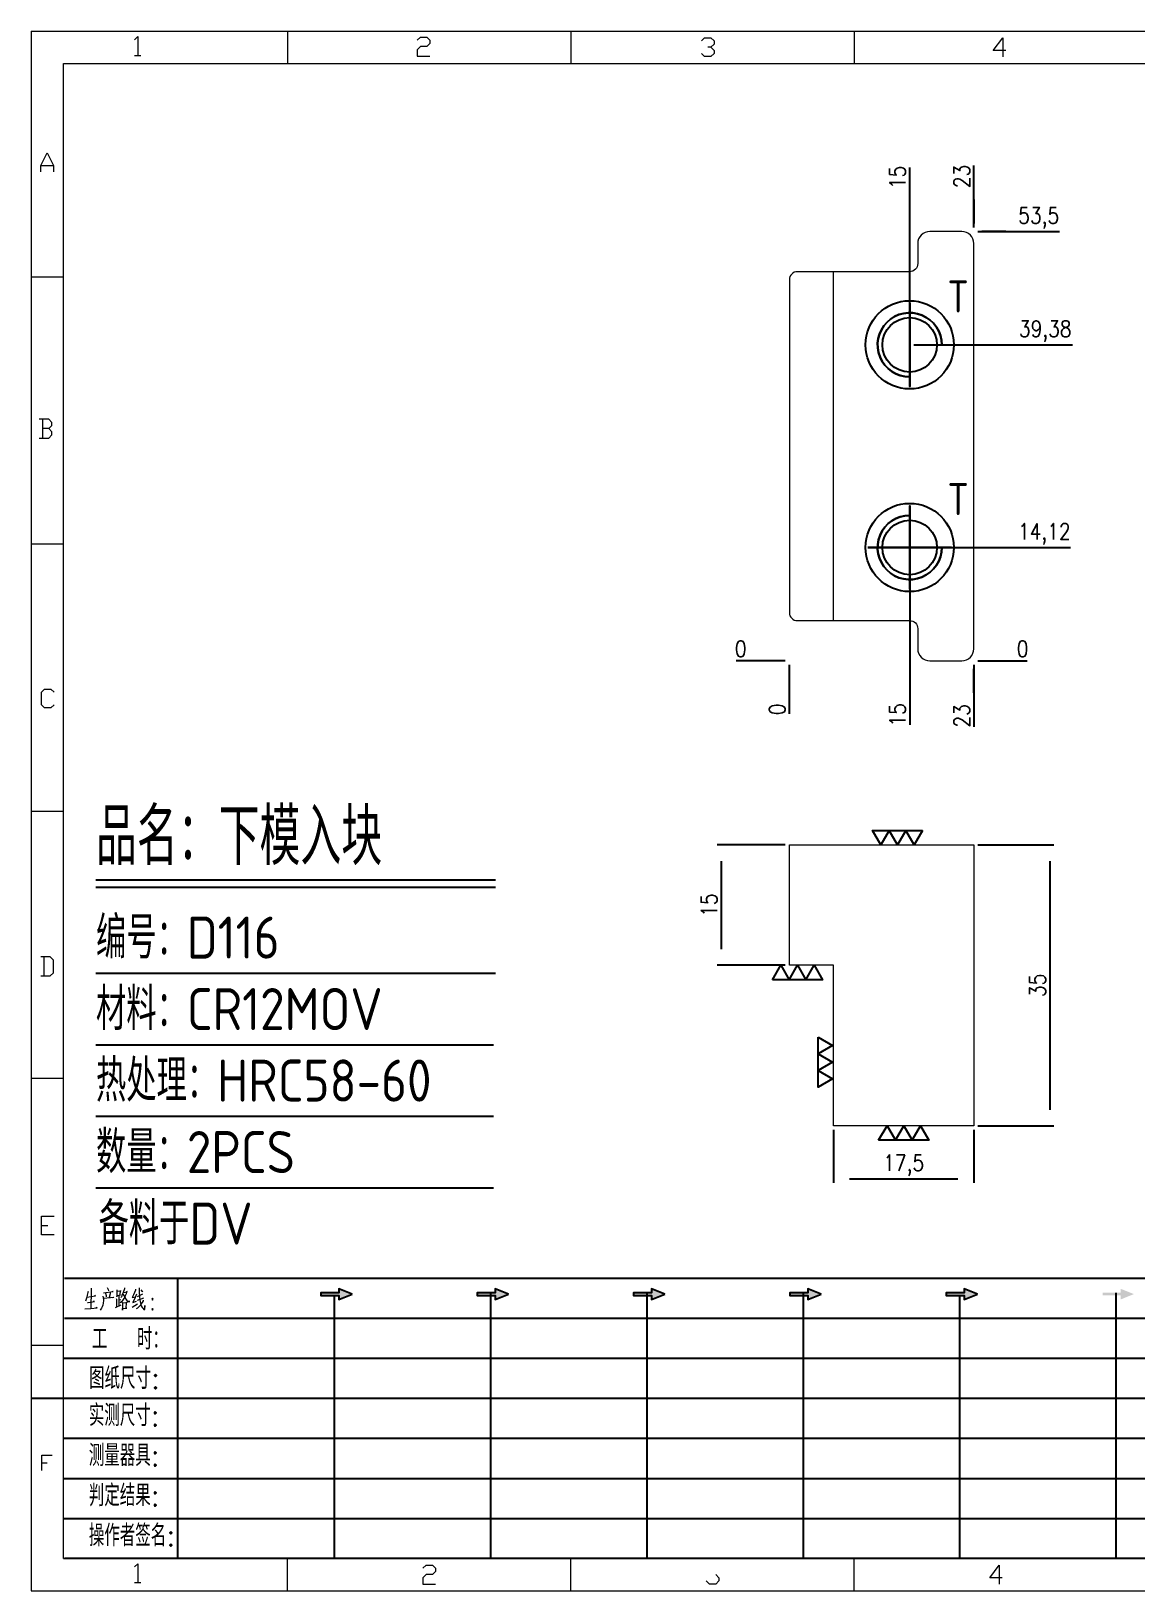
# Model space of a CAD drawing. Header units: millimetres. Extents: x 88508 to 142116, y -5268 to 20283.
# Drawn here: x 108104.2 to 108241.9, y -5268 to -5073.6 of the extents above; entities that cross this region are included whole.
import ezdxf
from ezdxf.enums import TextEntityAlignment as Align

# ---------------------------------------------------------------- set-up
doc = ezdxf.new("R2010")
doc.units = ezdxf.units.MM
doc.linetypes.add('CENTER', pattern=[0])
doc.linetypes.add('HIDDEN', pattern=[0])
for name, color, linetype in [('DIM', 4, 'Continuous'), ('LB_P', 2, 'Continuous'), ('TEXT', 4, 'Continuous')]:
    doc.layers.add(name, color=color, linetype=linetype)
doc.styles.add('chinesef_fs', font='simplex.shx', dxfattribs={"bigfont": 'gbcbig.shx'})
doc.styles.add('gbenor', font='gbenor.shx', dxfattribs={"bigfont": 'gbcbig.shx'})
doc.styles.add('GBENOR_', font='gbenor.shx', dxfattribs={"bigfont": 'gbcbig'})
doc.styles.get("Standard").update_dxf_attribs({"font": 'txt.shx', "width": 0.85, "bigfont": 'ctxt.shx'})
doc.styles.add('TXT', font='txt.shx', dxfattribs={"width": 0.8, "bigfont": 'ctxt.shx'})
doc.dimstyles.new('T-2-WX', dxfattribs={"dimtxt": 2, "dimasz": 2, "dimexe": 0.5, "dimexo": 0.5, "dimgap": 0.5, "dimtad": 1, "dimtxsty": 'Standard', "dimblk": 'OPEN30', "dimcen": 0, "dimazin": 3, "dimtfac": 1, "dimtmove": 0, "dimatfit": 3, "dimldrblk": 'OPEN30', "dimlwd": -1, "dimlwe": -1})

# ---------------------------------------------------------------- blocks, each defined once
blk = doc.blocks.new('*D8506')
at = {"layer": 'Defpoints', "color": 0}
for p in [(108198.7, -5152.11), (108221.7, -5152.11), (108226.7, -5152.11)]:
    blk.add_point(p, dxfattribs=at)
at = {"layer": 'DIM', "color": 0, "linetype": 'Continuous'}
blk.add_line((108222.2, -5152.11), (108228.34, -5152.11), dxfattribs=at)
at = {"layer": 'DIM', "color": 0, "insert": (108227.77, -5150.61), "char_height": 2, "attachment_point": 5}
blk.add_mtext('0', dxfattribs=at)
blk = doc.blocks.new('_Open30')
blk = doc.blocks.new('*D8507')
at = {"layer": 'Defpoints', "color": 0}
for p in [(108213.7, -5137.99), (108226.7, -5137.99), (108198.7, -5152.11)]:
    blk.add_point(p, dxfattribs=at)
at = {"layer": 'DIM', "color": 0, "linetype": 'Continuous'}
for p, q in [((108214.2, -5137.99), (108218.7, -5137.99)), ((108218.7, -5137.99), (108222.7, -5137.99)), ((108222.7, -5137.99), (108233.76, -5137.99))]:
    blk.add_line(p, q, dxfattribs=at)
at = {"layer": 'DIM', "color": 0, "insert": (108230.48, -5136.29), "char_height": 2, "attachment_point": 5}
blk.add_mtext('14,12', dxfattribs=at)
blk = doc.blocks.new('*D8508')
at = {"layer": 'Defpoints', "color": 0}
for p in [(108213.7, -5112.73), (108226.7, -5112.73), (108198.7, -5152.11)]:
    blk.add_point(p, dxfattribs=at)
at = {"layer": 'DIM', "color": 0, "linetype": 'Continuous'}
for p, q in [((108214.2, -5112.73), (108218.7, -5112.73)), ((108218.7, -5112.73), (108222.7, -5112.73)), ((108222.7, -5112.73), (108234, -5112.73))]:
    blk.add_line(p, q, dxfattribs=at)
at = {"layer": 'DIM', "color": 0, "insert": (108230.6, -5111.03), "char_height": 2, "attachment_point": 5}
blk.add_mtext('39,38', dxfattribs=at)
blk = doc.blocks.new('*D8509')
at = {"layer": 'Defpoints', "color": 0}
for p in [(108221.7, -5098.61), (108226.7, -5098.61), (108198.7, -5152.11)]:
    blk.add_point(p, dxfattribs=at)
at = {"layer": 'DIM', "color": 0, "linetype": 'Continuous'}
for p, q in [((108222.2, -5098.61), (108225.7, -5098.61)), ((108225.7, -5098.61), (108222.7, -5098.61)), ((108222.7, -5098.61), (108232.38, -5098.61))]:
    blk.add_line(p, q, dxfattribs=at)
at = {"layer": 'DIM', "color": 0, "insert": (108229.79, -5096.91), "char_height": 2, "attachment_point": 5}
blk.add_mtext('53,5', dxfattribs=at)
blk = doc.blocks.new('*D8510')
at = {"layer": 'Defpoints', "color": 0}
for p in [(108193.7, -5152.11), (108198.7, -5152.11), (108198.7, -5152.11)]:
    blk.add_point(p, dxfattribs=at)
at = {"layer": 'DIM', "color": 0, "linetype": 'Continuous'}
blk.add_line((108198.2, -5152.11), (108192.07, -5152.11), dxfattribs=at)
at = {"layer": 'DIM', "color": 0, "insert": (108192.64, -5150.61), "char_height": 2, "attachment_point": 5}
blk.add_mtext('0', dxfattribs=at)
blk = doc.blocks.new('*D8511')
at = {"layer": 'Defpoints', "color": 0}
for p in [(108198.7, -5152.11), (108221.7, -5152.11), (108221.7, -5157.11)]:
    blk.add_point(p, dxfattribs=at)
at = {"layer": 'DIM', "color": 0, "linetype": 'Continuous'}
for p, q in [((108221.7, -5152.61), (108221.7, -5156.11)), ((108221.7, -5156.11), (108221.7, -5153.11)), ((108221.7, -5153.11), (108221.7, -5160.36))]:
    blk.add_line(p, q, dxfattribs=at)
at = {"layer": 'DIM', "color": 0, "insert": (108220.2, -5158.98), "char_height": 2, "attachment_point": 5, "rotation": 90}
blk.add_mtext('23', dxfattribs=at)
blk = doc.blocks.new('*D8512')
at = {"layer": 'Defpoints', "color": 0}
for p in [(108213.7, -5137.99), (108198.7, -5152.11), (108213.7, -5157.11)]:
    blk.add_point(p, dxfattribs=at)
at = {"layer": 'DIM', "color": 0, "linetype": 'Continuous'}
for p, q in [((108213.7, -5138.49), (108213.7, -5149.11)), ((108213.7, -5149.11), (108213.7, -5153.11)), ((108213.7, -5153.11), (108213.7, -5160.11))]:
    blk.add_line(p, q, dxfattribs=at)
at = {"layer": 'DIM', "color": 0, "insert": (108212.2, -5158.86), "char_height": 2, "attachment_point": 5, "rotation": 90}
blk.add_mtext('15', dxfattribs=at)
blk = doc.blocks.new('*D8513')
at = {"layer": 'Defpoints', "color": 0}
for p in [(108198.7, -5152.11), (108198.7, -5152.11), (108198.7, -5157.11)]:
    blk.add_point(p, dxfattribs=at)
at = {"layer": 'DIM', "color": 0, "linetype": 'Continuous'}
blk.add_line((108198.7, -5152.61), (108198.7, -5158.74), dxfattribs=at)
at = {"layer": 'DIM', "color": 0, "insert": (108197.2, -5158.17), "char_height": 2, "attachment_point": 5, "rotation": 90}
blk.add_mtext('0', dxfattribs=at)
blk = doc.blocks.new('*D8514')
at = {"layer": 'Defpoints', "color": 0}
for p in [(108221.7, -5093.61), (108221.7, -5098.61), (108198.7, -5152.11)]:
    blk.add_point(p, dxfattribs=at)
at = {"layer": 'DIM', "color": 0, "linetype": 'Continuous'}
for p, q in [((108221.7, -5097.61), (108221.7, -5090.35)), ((108221.7, -5098.11), (108221.7, -5094.61)), ((108221.7, -5094.61), (108221.7, -5097.61))]:
    blk.add_line(p, q, dxfattribs=at)
at = {"layer": 'DIM', "color": 0, "insert": (108220.2, -5091.73), "char_height": 2, "attachment_point": 5, "rotation": 90}
blk.add_mtext('23', dxfattribs=at)
blk = doc.blocks.new('*D8515')
at = {"layer": 'Defpoints', "color": 0}
for p in [(108213.7, -5093.61), (108213.7, -5112.73), (108198.7, -5152.11)]:
    blk.add_point(p, dxfattribs=at)
at = {"layer": 'DIM', "color": 0, "linetype": 'Continuous'}
for p, q in [((108213.7, -5097.61), (108213.7, -5090.6)), ((108213.7, -5101.61), (108213.7, -5097.61)), ((108213.7, -5112.23), (108213.7, -5101.61))]:
    blk.add_line(p, q, dxfattribs=at)
at = {"layer": 'DIM', "color": 0, "insert": (108212.2, -5091.85), "char_height": 2, "attachment_point": 5, "rotation": 90}
blk.add_mtext('15', dxfattribs=at)
blk = doc.blocks.new('U40')
for points in [[(351.8, 337.7), (351.8, 333.2), (367, 339.3), (351.8, 345.3), (351.8, 340.8), (331.2, 340.8), (331.2, 337.7)], [(545.7, 339.3), (530.6, 345.3), (530.6, 340.8), (509.9, 340.8), (509.9, 337.7), (530.6, 337.7), (530.6, 333.2)], [(724.5, 339.3), (709.3, 345.3), (709.3, 340.8), (688.7, 340.8), (688.7, 337.7), (709.3, 337.7), (709.3, 333.2)], [(903.3, 339.3), (888.1, 345.3), (888.1, 340.8), (867.5, 340.8), (867.5, 337.7), (888.1, 337.7), (888.1, 333.2)], [(1082.1, 339.3), (1066.9, 345.3), (1066.9, 340.8), (1046.3, 340.8), (1046.3, 337.7), (1066.9, 337.7), (1066.9, 333.2)], [(1245.7, 337.7), (1245.7, 333.2), (1260.9, 339.3), (1245.7, 345.3), (1245.7, 340.8), (1225.1, 340.8), (1225.1, 337.7)]]:
    blk.add_hatch(color=3).paths.add_polyline_path(points)
at = {"color": 254, "lineweight": 18}
for p, q in [((0, 1783.5), (0, 0)), ((0, 1783.5), (2530.2, 1783.5)), ((941.1, 1783.5), (941.1, 1746.5)), ((37, 37), (37, 1746.5)), ((37, 1746.5), (2493.2, 1746.5)), ((0, 1502.7), (37, 1502.7)), ((0, 1197.2), (37, 1197.2)), ((0, 891.7), (37, 891.7)), ((0, 586.3), (37, 586.3)), ((0, 280.8), (37, 280.8)), ((37, 37), (2493.2, 37)), ((941.1, 0), (941.1, 37)), ((0, 0), (2530.2, 0))]:
    blk.add_line(p, q, dxfattribs=at)
at = {"color": 254, "linetype": 'Continuous', "lineweight": 18}
for p, q in [((293.1, 1783.5), (293.1, 1746.5)), ((617.1, 1783.5), (617.1, 1746.5)), ((293.1, 0), (293.1, 37)), ((617.1, 0), (617.1, 37))]:
    blk.add_line(p, q, dxfattribs=at)
for p, q in [((38, 357.6), (1598.2, 357.6)), ((38, 311.8), (1598.2, 311.8)), ((37.1, 266), (1598.2, 266)), ((0.1, 220.2), (1598.2, 220.2)), ((37.1, 174.4), (1598.2, 174.4)), ((37.1, 128.6), (1598.2, 128.6)), ((37.1, 82.8), (1598.2, 82.8))]:
    blk.add_line(p, q)
at = {"color": 254}
for p, q in [((167.8, 37), (167.8, 357.6)), ((525.5, 37), (525.5, 340.8)), ((704.3, 37), (704.3, 340.8)), ((883.1, 37), (883.1, 340.8)), ((1240.6, 37), (1240.6, 340.8)), ((346.7, 37), (346.7, 337.9)), ((1061.9, 37), (1061.9, 337.7)), ((1598.2, 37), (38, 37))]:
    blk.add_line(p, q, dxfattribs=at)
at = {"color": 92, "lineweight": 18}
for points in [[(118.3, 1773.7), (121.9, 1777.3), (121.9, 1755.8)], [(441.4, 1773.1), (445, 1776.7), (452.2, 1776.7), (455.8, 1773.1), (455.8, 1769.5), (452.2, 1765.9), (445, 1765.9), (441.4, 1762.3), (441.4, 1755.1), (455.8, 1755.1)], [(766.4, 1772.4), (770, 1776), (777.2, 1776), (780.8, 1772.4), (780.8, 1768.8), (777.2, 1765.2), (773.6, 1765.2)], [(1114.4, 1761.4), (1100, 1761.4), (1110.8, 1775.8), (1110.8, 1754.2)], [(118.3, 1755.8), (125.5, 1755.8)], [(777.2, 1765.2), (780.8, 1761.6), (780.8, 1758), (777.2, 1754.4), (770, 1754.4), (766.4, 1758)], [(11.1, 1622.8), (11.1, 1630), (18.3, 1644.4), (25.5, 1630), (25.5, 1622.8)], [(11.1, 1630), (25.5, 1630)], [(20, 1329), (23.6, 1332.6), (23.6, 1336.2), (20, 1339.8), (9.2, 1339.8)], [(12.8, 1339.8), (12.8, 1318.2)], [(9.2, 1318.2), (20, 1318.2), (23.6, 1321.8), (23.6, 1325.4), (20, 1329), (12.8, 1329)], [(26.1, 1013.2), (22.5, 1009.6), (15.3, 1009.6), (11.7, 1013.2), (11.7, 1027.6), (15.3, 1031.2), (22.5, 1031.2), (26.1, 1027.6)], [(11, 703.2), (21.8, 703.2), (25.4, 706.8), (25.4, 721.2), (21.8, 724.8), (11, 724.8)], [(14.6, 724.8), (14.6, 703.2)], [(26.1, 407), (11.7, 407), (11.7, 428.6), (26.1, 428.6)], [(11.7, 417.8), (18.9, 417.8)], [(12.3, 137.7), (12.3, 155), (23.8, 155)], [(12.3, 146.4), (18.1, 146.4)], [(118.3, 27.4), (121.9, 31), (121.9, 9.4)], [(447.9, 25.7), (451.5, 29.3), (458.7, 29.3), (462.3, 25.7), (462.3, 22.1), (458.7, 18.5), (451.5, 18.5), (447.9, 14.9), (447.9, 7.7), (462.3, 7.7)], [(782.7, 18.5), (786.3, 14.9), (786.3, 11.3), (782.7, 7.7), (775.5, 7.7), (771.9, 11.3)], [(1110.3, 14.9), (1095.9, 14.9), (1106.7, 29.3), (1106.7, 7.7)], [(118.3, 9.4), (125.5, 9.4)]]:
    blk.add_lwpolyline(points, dxfattribs=at)
at = {"color": 92, "lineweight": 0}
for points in [[(65, 342.2), (64.8, 341), (64.1, 337.9), (63.6, 335.7), (62.8, 333.5), (62.1, 331.4)], [(68.4, 345.9), (68.7, 344.4), (68.1, 322.9)], [(82.6, 340.8), (93.7, 342.2), (93.3, 342.4), (92.4, 342)], [(86.1, 336.1), (86, 337.5), (85.3, 339.8)], [(86.7, 346.7), (87.9, 344.6), (88.3, 343)], [(90.3, 341), (90.4, 339.6), (89.1, 335.3)], [(97.8, 344), (98.1, 342.6), (98.1, 340.8), (98.1, 337.9), (98.1, 336.3), (98.2, 337.7), (102.1, 338.3), (101.8, 338.3), (102.1, 343.6), (102.1, 343.2), (102.1, 342.8), (98.2, 342.2)], [(105.5, 341.2), (105.9, 341), (109.6, 341.8), (109.3, 342.6), (108.5, 339.6), (107.6, 337.3), (106.9, 335.9), (105.9, 334.3), (104.3, 332), (103.1, 330.4), (101.9, 329.4)], [(106.6, 346.5), (106.5, 345.2), (105.1, 341.2), (104.2, 338.9), (103.1, 336.3), (102.6, 335.5)], [(104.9, 339.1), (105.3, 338.7), (107, 335.7), (108.6, 333.3), (109.9, 331.2), (110.3, 330.8), (112.6, 330.8), (110.2, 331.2), (109, 332.6)], [(119.3, 344.8), (119.1, 343.8), (116.8, 338.5), (115.4, 335.5), (119.3, 336.3)], [(120.3, 339.4), (118.1, 333.5), (116.4, 330), (116.1, 329.8), (120.5, 331.4)], [(121.7, 336.7), (127.7, 339.6)], [(123.4, 346.5), (123.5, 345.4), (123.5, 340.8), (123.8, 337.3), (124, 335.3), (124.2, 333.1), (124.5, 331), (124.8, 329), (125.2, 327.4), (125.9, 325.7), (126.9, 323.9), (127.9, 322.7), (128.9, 321.7), (129.6, 321.3), (129.9, 326.1), (129.4, 321.5)], [(127.7, 341.6), (127.2, 342.4), (125.7, 344.2)], [(61.4, 322.3), (68.2, 322.9), (75.3, 323.7), (74.9, 323.9), (73.8, 323.5)], [(63.8, 335.9), (73.4, 337.5), (73.1, 337.7), (72.5, 337.3)], [(64.5, 329.6), (64.8, 329.6), (65.1, 329.6), (72.5, 331), (71.9, 331), (70.9, 330.8)], [(82.6, 335.1), (82.6, 331.8), (82.3, 329), (81.9, 326.8), (81.2, 324.9), (80.3, 323.1), (79.6, 321.9), (78.8, 320.9)], [(93.3, 335.5), (94.1, 335.7), (94.3, 335.5), (82.6, 334.3), (82.6, 335.1), (82.2, 336.9)], [(96.5, 323.9), (102.8, 327.2)], [(97.2, 334.3), (97.5, 333.5), (97.7, 324.7)], [(100.2, 337.9), (100.1, 325.9)], [(100.2, 332.6), (102.4, 333.1)], [(104.2, 330), (104.5, 329), (104.5, 321.1), (104.3, 322.1), (104.5, 322.7), (109.2, 323.1), (108.6, 323.1), (109, 329.2), (109, 330), (109.3, 329.4), (108.6, 329.4), (104.6, 328.8)], [(115.3, 324.3), (121.5, 328.2)], [(128.2, 332.4), (128.1, 331.6), (126.9, 329.6), (125.8, 328), (124.5, 326.3), (123, 324.7), (121.4, 323.3), (120.1, 322.3)], [(121.4, 332.2), (128.8, 335.1)]]:
    blk.add_lwpolyline(points, dxfattribs=at)
for points in [[(367, 339.3), (351.8, 345.3), (351.8, 340.8), (331.2, 340.8), (331.2, 337.7), (351.8, 337.7), (351.8, 333.2), (367, 339.3)], [(545.7, 339.3), (530.6, 345.3), (530.6, 340.8), (509.9, 340.8), (509.9, 337.7), (530.6, 337.7), (530.6, 333.2), (545.7, 339.3)], [(724.5, 339.3), (709.3, 345.3), (709.3, 340.8), (688.7, 340.8), (688.7, 337.7), (709.3, 337.7), (709.3, 333.2), (724.5, 339.3)], [(903.3, 339.3), (888.1, 345.3), (888.1, 340.8), (867.5, 340.8), (867.5, 337.7), (888.1, 337.7), (888.1, 333.2), (903.3, 339.3)], [(1082.1, 339.3), (1066.9, 345.3), (1066.9, 340.8), (1046.3, 340.8), (1046.3, 337.7), (1066.9, 337.7), (1066.9, 333.2), (1082.1, 339.3)]]:
    blk.add_lwpolyline(points)
for points in [[(138.7, 332.4), (139.4, 333.5), (138.7, 334.5), (138, 333.5)], [(138.7, 320.9), (139.4, 321.9), (138.7, 322.9), (138, 321.9)]]:
    blk.add_lwpolyline(points, close=True, dxfattribs=at)
at = {"color": 3, "style": 'chinesef_fs'}
for s, p in [('工  时：', (69.5, 275.7)), ('图纸尺寸:', (66.2, 230.9)), ('实测尺寸:', (65.9, 188.4)), ('测量器具:', (65.9, 142.6)), ('判定结果:', (65.9, 96.8)), ('操作者签名:', (65.9, 51))]:
    blk.add_text(s, height=24.57, dxfattribs=at).set_placement(p)
at = {"lineweight": 18, "style": 'GBENOR_'}
blk.add_attdef('文档路径', (2126, 386.9), '', height=17.8, dxfattribs=at)
at = {"lineweight": 20, "style": 'TXT'}
for tag, height, p in [('18-**-**', 16.3, (1866.6, 256.2)), ('客户名称', 16.1, (1741.1, 134, 0)), ('料厚:', 16.1, (1741.3, 93.2, 0))]:
    blk.add_attdef(tag, text='', height=height, dxfattribs=at).set_placement(p, align=Align.MIDDLE)
for tag, p, height in [('88888', (1850.9, 207.5), 14.9), ('材质:', (1691.2, 168, 0), 16.1), ('核准', (1869.4, 127.5, 0), 16.1), ('设计', (1868.8, 88.3, 0), 16.1), ('绘图', (1868.2, 49.1, 0), 16.1)]:
    blk.add_attdef(tag, p, '', height=height, dxfattribs=at)
for tag, p, height, width in [('3', (2234.7, 206.9), 15.8, 0.7), ('4', (2234.7, 167.4), 15.8, 0.7), ('核准日期', (2041.1, 124.2, 0), 16.1, 0.68), ('设计日期', (2041.1, 84.5, 0), 16.1, 0.68), ('1', (2251.9, 85.9), 14.6, 0.7), ('绘图日期', (2040.9, 46.4, 0), 16.1, 0.68), ('2', (2235, 49.2), 14.6, 0.7)]:
    blk.add_attdef(tag, p, '', height=height, dxfattribs=dict(at, width=width))
blk = doc.blocks.new('*D8516')
at = {"layer": 'Defpoints', "color": 0}
for p in [(108221.7, -5175.07), (108221.7, -5210.07), (108231.15, -5210.07)]:
    blk.add_point(p, dxfattribs=at)
at = {"layer": 'DIM', "color": 0, "linetype": 'Continuous'}
for p, q in [((108222.2, -5175.07), (108231.65, -5175.07)), ((108231.15, -5177.07), (108231.15, -5208.07)), ((108222.2, -5210.07), (108231.65, -5210.07))]:
    blk.add_line(p, q, dxfattribs=at)
at = {"layer": 'DIM', "color": 0, "insert": (108229.65, -5192.57), "char_height": 2, "attachment_point": 5, "rotation": 90}
blk.add_mtext('35', dxfattribs=at)
blk = doc.blocks.new('*D8517')
at = {"layer": 'Defpoints', "color": 0}
for p in [(108198.7, -5175.07), (108190.2, -5190.07), (108198.7, -5190.07)]:
    blk.add_point(p, dxfattribs=at)
at = {"layer": 'DIM', "color": 0, "linetype": 'Continuous'}
for p, q in [((108198.2, -5175.07), (108189.7, -5175.07)), ((108190.2, -5177.07), (108190.2, -5188.07)), ((108198.2, -5190.07), (108189.7, -5190.07))]:
    blk.add_line(p, q, dxfattribs=at)
at = {"layer": 'DIM', "color": 0, "insert": (108188.7, -5182.57), "char_height": 2, "attachment_point": 5, "rotation": 90}
blk.add_mtext('15', dxfattribs=at)
blk = doc.blocks.new('*D8518')
at = {"layer": 'Defpoints', "color": 0}
for p in [(108204.2, -5210.07), (108221.7, -5210.07), (108221.7, -5216.69)]:
    blk.add_point(p, dxfattribs=at)
at = {"layer": 'DIM', "color": 0, "linetype": 'Continuous'}
for p, q in [((108204.2, -5210.57), (108204.2, -5217.19)), ((108221.7, -5210.57), (108221.7, -5217.19)), ((108206.2, -5216.69), (108219.7, -5216.69))]:
    blk.add_line(p, q, dxfattribs=at)
at = {"layer": 'DIM', "color": 0, "insert": (108212.95, -5215), "char_height": 2, "attachment_point": 5}
blk.add_mtext('17,5', dxfattribs=at)

msp = doc.modelspace()

# ---------------------------------------------------------------- linework, layer by layer
at = {"layer": 'DIM', "color": 4, "linetype": 'Continuous', "lineweight": 25}
for p, q in [((108112.283, -5179.406), (108162.064, -5179.406)), ((108112.283, -5180.323), (108162.064, -5180.323)), ((108112.283, -5191.07), (108162.064, -5191.07)), ((108112.283, -5199.983), (108161.847, -5199.983)), ((108112.283, -5208.895), (108161.847, -5208.895)), ((108112.283, -5217.807), (108161.847, -5217.807))]:
    msp.add_line(p, q, dxfattribs=at)
at = {"layer": 'LB_P', "linetype": 'HIDDEN', "lineweight": 15, "ltscale": 0.5}
msp.add_line((108204.202, -5147.105), (108204.202, -5103.605), dxfattribs=at)
at = {"layer": 'LB_P', "linetype": 'Continuous', "lineweight": 15}
msp.add_lwpolyline([(108221.702, -5150.605), (108221.702, -5100.105, 0.4142136), (108220.202, -5098.605), (108216.202, -5098.605, 0.4142136), (108214.702, -5100.105), (108214.702, -5102.605, -0.4142136), (108213.702, -5103.605), (108199.702, -5103.605, 0.4142136), (108198.702, -5104.605), (108198.702, -5146.105, 0.4142136), (108199.702, -5147.105), (108213.702, -5147.105, -0.4142136), (108214.702, -5148.105), (108214.702, -5150.605, 0.4142136), (108216.202, -5152.105), (108220.202, -5152.105, 0.4142136)], format="xyb", close=True, dxfattribs=at)
at = {"layer": 'LB_P'}
for points in [[(108217.702, -5112.725, 2.4142136), (108213.702, -5116.725, -2.4142136)], [(108217.702, -5137.985, -2.4142136), (108213.702, -5133.985, 2.4142136)]]:
    msp.add_lwpolyline(points, format="xyb", close=True, dxfattribs=at)
at = {"layer": 'LB_P', "color": 4, "linetype": 'CENTER', "ltscale": 0.007}
for points in [[(108213.702, -5107.525), (108213.702, -5117.925)], [(108213.702, -5143.185), (108213.702, -5132.785)], [(108208.502, -5137.985), (108218.902, -5137.985)]]:
    msp.add_lwpolyline(points, close=True, dxfattribs=at)
at = {"layer": 'LB_P', "color": 4, "linetype": 'Continuous'}
for points in [[(108215.291, -5173.271), (108214.252, -5175.071), (108213.213, -5173.271), (108212.174, -5175.071), (108211.134, -5173.271), (108210.095, -5175.071), (108209.056, -5173.271), (108215.291, -5173.271)], [(108196.588, -5191.871), (108197.628, -5190.071), (108198.667, -5191.871), (108199.706, -5190.071), (108200.745, -5191.871), (108201.784, -5190.071), (108202.824, -5191.871), (108196.588, -5191.871)], [(108202.294, -5199.046), (108204.094, -5200.085), (108202.294, -5201.124), (108204.094, -5202.163), (108202.294, -5203.203), (108204.094, -5204.242), (108202.294, -5205.281), (108202.294, -5199.046)], [(108209.834, -5211.871), (108210.874, -5210.071), (108211.913, -5211.871), (108212.952, -5210.071), (108213.991, -5211.871), (108215.031, -5210.071), (108216.07, -5211.871), (108209.834, -5211.871)]]:
    msp.add_lwpolyline(points, close=True, dxfattribs=at)
at = {"layer": 'LB_P', "color": 2, "linetype": 'Continuous', "lineweight": 15}
msp.add_lwpolyline([(108204.202, -5190.071), (108198.702, -5190.071), (108198.702, -5175.071), (108221.702, -5175.071), (108221.702, -5210.071), (108204.202, -5210.071)], close=True, dxfattribs=at)
at = {"layer": 'LB_P'}
for centre, radius in [((108213.702, -5112.725), 5.5), ((108213.702, -5112.725), 3.4), ((108213.702, -5137.985), 5.5), ((108213.702, -5137.985), 3.4)]:
    msp.add_circle(centre, radius, dxfattribs=at)

# ---------------------------------------------------------------- block references
at = {"ltscale": 3, "xscale": 0.109008855297145, "yscale": 0.109008855297145, "zscale": 0.109008855297145}
msp.add_blockref('U40', (108104.207, -5268.044), dxfattribs=at)

# ---------------------------------------------------------------- texts
at = {"layer": 'DIM', "color": 3, "linetype": 'Continuous', "lineweight": 25, "style": 'gbenor'}
for s, height, p in [('品名：下模入块', 7.0775, (108112.283, -5177.571)), ('编号：D116', 5.2426, (108112.283, -5189.235)), ('材料：CR12MOV', 5.2426, (108112.283, -5198.148)), ('热处理：HRC58-60', 5.24257, (108112.283, -5207.06)), ('数量：2PCS', 5.2426, (108112.283, -5215.972)), ('备料于DV', 5.2426, (108112.602, -5224.885))]:
    msp.add_text(s, height=height, dxfattribs=at).set_placement(p)
at = {"layer": 'TEXT', "color": 4, "linetype": 'Continuous', "style": 'gbenor'}
for p in [(108219.736, -5106.691), (108219.736, -5131.951)]:
    msp.add_text('T', height=4, dxfattribs=at).set_placement(p, align=Align.MIDDLE_CENTER)

# ---------------------------------------------------------------- dimensions: what is measured, and where the dimension line sits
at = {"layer": 'DIM', "color": 4, "linetype": 'Continuous'}
for feature_location, offset, dtype, origin, picture, middle in [((108221.702, -5098.605), (0, 5), 1, (108198.702, -5152.105), '*D8514', (108220.202, -5091.729)), ((108213.702, -5112.725), (0, 19.12), 1, (108198.702, -5152.105), '*D8515', (108212.202, -5091.851)), ((108221.702, -5098.605), (5, 0), 0, (108198.702, -5152.105), '*D8509', (108229.793, -5096.915)), ((108213.702, -5112.725), (13, 0), 0, (108198.702, -5152.105), '*D8508', (108230.602, -5111.035)), ((108213.702, -5137.985), (13, 0), 0, (108198.702, -5152.105), '*D8507', (108230.481, -5136.295)), ((108213.702, -5137.985), (0, -19.12), 1, (108198.702, -5152.105), '*D8512', (108212.202, -5158.86)), ((108198.702154108, -5152.105392955), (-5, 0), 0, (108198.702154108, -5152.105392955), '*D8510', (108192.635487442, -5150.605392955)), ((108221.702154129, -5152.105392955), (5, 0), 0, (108198.702154108, -5152.105392955), '*D8506', (108227.768820795, -5150.605392955)), ((108198.702154108, -5152.105392955), (0, -5), 1, (108198.702154108, -5152.105392955), '*D8513', (108197.202154108, -5158.172059621)), ((108221.702, -5152.105), (0, -5), 1, (108198.702, -5152.105), '*D8511', (108220.202, -5158.982))]:
    dim = msp.add_ordinate_dim(feature_location=feature_location, offset=offset, dtype=dtype, origin=origin, dimstyle='T-2-WX', dxfattribs=at)
    dim.commit()
    dim.dimension.update_dxf_attribs({"geometry": picture, "text_midpoint": middle})
for base, p1, p2, picture, middle in [((108190.196, -5190.071), (108198.702, -5175.071), (108198.702, -5190.071), '*D8517', (108188.696, -5182.571)), ((108231.147, -5210.071), (108221.702, -5175.071), (108221.702, -5210.071), '*D8516', (108229.647, -5192.571))]:
    dim = msp.add_linear_dim(base=base, p1=p1, p2=p2, angle=90, dimstyle='T-2-WX', dxfattribs=at)
    dim.commit()
    dim.dimension.update_dxf_attribs({"geometry": picture, "text_midpoint": middle})
dim = msp.add_linear_dim(base=(108221.702, -5216.686), p1=(108204.202, -5210.071), p2=(108221.702, -5210.071), dimstyle='T-2-WX', dxfattribs=at)
dim.commit()
dim.dimension.update_dxf_attribs({"geometry": '*D8518', "text_midpoint": (108212.952, -5214.995)})

doc.saveas('drawing.dxf')
